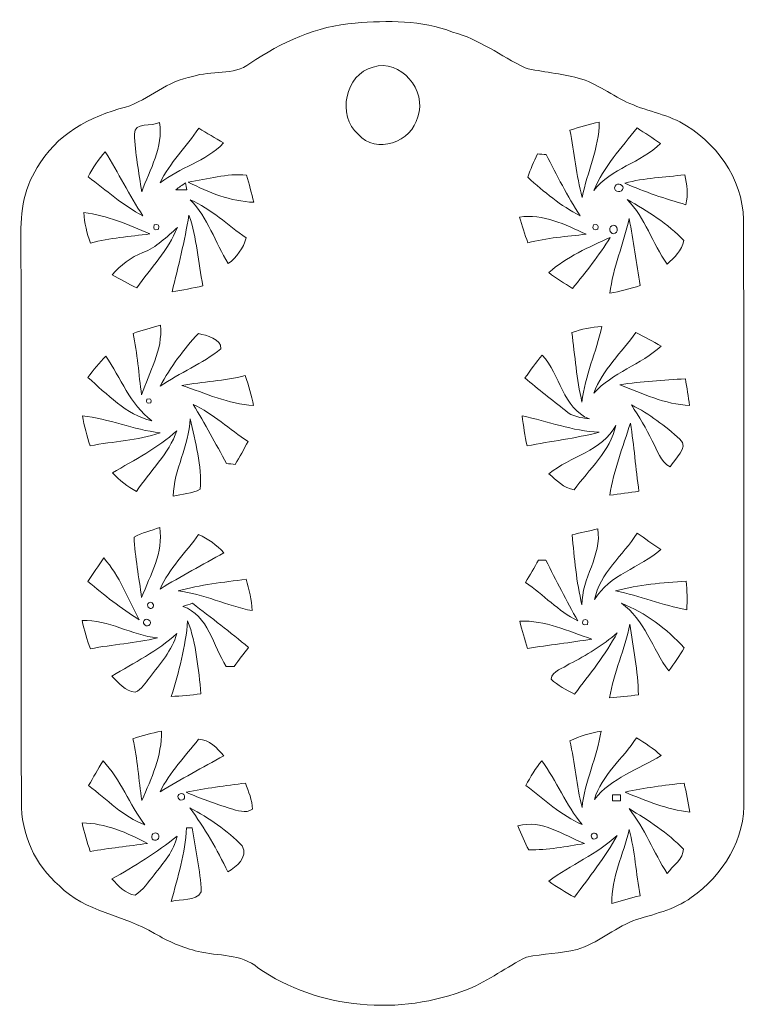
# Model space of a CAD drawing. Header units: centimetres. Extents: x -16.1 to 16, y -7.1 to 7.4.
# Drawn here: x 6.19 to 16.05, y -6.92 to 6.6 of the extents above; entities that cross this region are included whole.
import ezdxf

# ---------------------------------------------------------------- set-up
doc = ezdxf.new("R2010")
doc.units = ezdxf.units.CM
doc.header["$MEASUREMENT"] = 0
doc.layers.add('Layer 1', color=7, linetype='Continuous')

msp = doc.modelspace()

# ---------------------------------------------------------------- linework, layer by layer
at = {"layer": 'Layer 1', "color": 8, "lineweight": 9}
for points, knots in [([(10.74151, 6.55493), (11.18354, 6.59127), (11.64604, 6.59833), (12.06584, 6.43287), (12.06584, 6.43287), (12.42426, 6.33798), (12.72271, 6.11114), (13.04903, 5.94639), (13.04903, 5.94639), (13.28716, 5.8903), (13.53445, 5.87266), (13.77223, 5.81022), (13.77223, 5.81022), (14.02658, 5.74037), (14.23295, 5.5668), (14.4732, 5.4645), (14.4732, 5.4645), (14.72367, 5.3509), (15.00765, 5.31563), (15.24014, 5.16146), (15.24014, 5.16146), (15.70968, 4.87711), (16.04306, 4.34725), (16.01519, 3.7881), (16.01519, 3.7881), (16.02154, 1.20046), (16.01589, -1.38751), (16.01801, -3.97514), (16.01801, -3.97514), (16.04976, -4.51101), (15.73261, -5.00984), (15.3061, -5.30935), (15.3061, -5.30935), (15.07115, -5.48185), (14.78223, -5.53406), (14.51235, -5.62614), (14.51235, -5.62614), (14.24883, -5.73197), (14.03011, -5.932), (13.75565, -6.01278), (13.75565, -6.01278), (13.53128, -6.07276), (13.29527, -6.06958), (13.06985, -6.11756), (13.06985, -6.11756), (12.79927, -6.2495), (12.55832, -6.43894), (12.27786, -6.55148), (12.27786, -6.55148), (11.35676, -6.91801), (10.24515, -6.83158), (9.42318, -6.26326), (9.42318, -6.26326), (9.1967, -6.06746), (8.88449, -6.10733), (8.61179, -6.04101), (8.61179, -6.04101), (8.40189, -5.99303), (8.20504, -5.90342), (8.02054, -5.79547), (8.02054, -5.79547), (7.60779, -5.54747), (7.07615, -5.50866), (6.72831, -5.14989), (6.72831, -5.14989), (6.39741, -4.87049), (6.20585, -4.44363), (6.21361, -4.01077), (6.21361, -4.01077), (6.20267, -1.48206), (6.2182, 1.04701), (6.2062, 3.57573), (6.2062, 3.57573), (6.19315, 3.92498), (6.23301, 4.29504), (6.42845, 4.5942), (6.42845, 4.5942), (6.67293, 5.03517), (7.14882, 5.29516), (7.62437, 5.4137), (7.62437, 5.4137), (7.9461, 5.51636), (8.19834, 5.77812), (8.53947, 5.82927), (8.53947, 5.82927), (8.79206, 5.91888), (9.09334, 5.83774), (9.31594, 6.00778), (9.31594, 6.00778), (9.74209, 6.29494), (10.22258, 6.51754), (10.74151, 6.55493), (10.74151, 6.55493), (10.74151, 6.55493), (10.74151, 6.55493), (10.74151, 6.55493)], [0, 0, 0, 0, 0.04, 0.04, 0.04, 0.04, 0.08, 0.08, 0.08, 0.08, 0.12, 0.12, 0.12, 0.12, 0.16, 0.16, 0.16, 0.16, 0.2, 0.2, 0.2, 0.2, 0.24, 0.24, 0.24, 0.24, 0.28, 0.28, 0.28, 0.28, 0.32, 0.32, 0.32, 0.32, 0.36, 0.36, 0.36, 0.36, 0.4, 0.4, 0.4, 0.4, 0.44, 0.44, 0.44, 0.44, 0.48, 0.48, 0.48, 0.48, 0.52, 0.52, 0.52, 0.52, 0.56, 0.56, 0.56, 0.56, 0.6, 0.6, 0.6, 0.6, 0.64, 0.64, 0.64, 0.64, 0.68, 0.68, 0.68, 0.68, 0.72, 0.72, 0.72, 0.72, 0.76, 0.76, 0.76, 0.76, 0.8, 0.8, 0.8, 0.8, 0.84, 0.84, 0.84, 0.84, 0.88, 0.88, 0.88, 0.88, 0.92, 0.92, 0.92, 0.92, 1, 1, 1, 1]), ([(10.98846, 5.95733), (10.60569, 5.86384), (10.49175, 5.29622), (10.78561, 5.0461), (10.78561, 5.0461), (11.02268, 4.76459), (11.51939, 4.94168), (11.59206, 5.28388), (11.59206, 5.28388), (11.7247, 5.63595), (11.35782, 6.08115), (10.98846, 5.95733), (10.98846, 5.95733), (10.98846, 5.95733), (10.98846, 5.95733), (10.98846, 5.95733)], [0, 0, 0, 0, 0.2, 0.2, 0.2, 0.2, 0.4, 0.4, 0.4, 0.4, 0.6, 0.6, 0.6, 0.6, 1, 1, 1, 1]), ([(7.74819, 5.05351), (7.75419, 4.78858), (7.80993, 4.52717), (7.84591, 4.26505), (7.84591, 4.26505), (7.95774, 4.56915), (8.1426, 4.87148), (8.08757, 5.20803), (8.08757, 5.20803), (7.99196, 5.14806), (7.73902, 5.21508), (7.74819, 5.05351), (7.74819, 5.05351), (7.74819, 5.05351), (7.74819, 5.05351), (7.74819, 5.05351)], [0, 0, 0, 0, 0.2, 0.2, 0.2, 0.2, 0.4, 0.4, 0.4, 0.4, 0.6, 0.6, 0.6, 0.6, 1, 1, 1, 1]), ([(13.65899, 5.10114), (13.7179, 4.79845), (13.74506, 4.48907), (13.82691, 4.19062), (13.82691, 4.19062), (13.89111, 4.53387), (14.05833, 4.85843), (14.05515, 5.21225), (14.05515, 5.21225), (13.92075, 5.18263), (13.78916, 5.14418), (13.65899, 5.10114), (13.65899, 5.10114), (13.65899, 5.10114), (13.65899, 5.10114), (13.65899, 5.10114)], [0, 0, 0, 0, 0.2, 0.2, 0.2, 0.2, 0.4, 0.4, 0.4, 0.4, 0.6, 0.6, 0.6, 0.6, 1, 1, 1, 1]), ([(8.61955, 5.1283), (8.45269, 4.87535), (8.22621, 4.66158), (8.09533, 4.38606), (8.09533, 4.38606), (8.36379, 4.59949), (8.71727, 4.67497), (8.9561, 4.92863), (8.9561, 4.92863), (8.84322, 4.99672), (8.73244, 5.06304), (8.61955, 5.1283), (8.61955, 5.1283), (8.61955, 5.1283), (8.61955, 5.1283), (8.61955, 5.1283)], [0, 0, 0, 0, 0.2, 0.2, 0.2, 0.2, 0.4, 0.4, 0.4, 0.4, 0.6, 0.6, 0.6, 0.6, 1, 1, 1, 1]), ([(14.56986, 5.13464), (14.3589, 4.86301), (14.11724, 4.60478), (13.98213, 4.28446), (13.98213, 4.28446), (14.21884, 4.58502), (14.62242, 4.65875), (14.88806, 4.92157), (14.88806, 4.92157), (14.78047, 4.99354), (14.6764, 5.06374), (14.56986, 5.13464), (14.56986, 5.13464), (14.56986, 5.13464), (14.56986, 5.13464), (14.56986, 5.13464)], [0, 0, 0, 0, 0.2, 0.2, 0.2, 0.2, 0.4, 0.4, 0.4, 0.4, 0.6, 0.6, 0.6, 0.6, 1, 1, 1, 1]), ([(7.11884, 4.46896), (7.36508, 4.29081), (7.59085, 4.07808), (7.86355, 3.93944), (7.86355, 3.93944), (7.67764, 4.22096), (7.52771, 4.52329), (7.35238, 4.81045), (7.35238, 4.81045), (7.25713, 4.70955), (7.18516, 4.5903), (7.11884, 4.46896), (7.11884, 4.46896), (7.11884, 4.46896), (7.11884, 4.46896), (7.11884, 4.46896)], [0, 0, 0, 0, 0.2, 0.2, 0.2, 0.2, 0.4, 0.4, 0.4, 0.4, 0.6, 0.6, 0.6, 0.6, 1, 1, 1, 1]), ([(13.21872, 4.77976), (13.1725, 4.67569), (13.11888, 4.57338), (13.0889, 4.46296), (13.0889, 4.46296), (13.3055, 4.26646), (13.53375, 4.0735), (13.79727, 3.94191), (13.79727, 3.94191), (13.62018, 4.20542), (13.48401, 4.49188), (13.33796, 4.7727), (13.33796, 4.7727), (13.30797, 4.77447), (13.24835, 4.77799), (13.21872, 4.77976), (13.21872, 4.77976), (13.21872, 4.77976), (13.21872, 4.77976), (13.21872, 4.77976)], [0, 0, 0, 0, 0.16666667, 0.16666667, 0.16666667, 0.16666667, 0.33333333, 0.33333333, 0.33333333, 0.33333333, 0.5, 0.5, 0.5, 0.5, 0.66666667, 0.66666667, 0.66666667, 0.66666667, 1, 1, 1, 1]), ([(8.47915, 4.39839), (8.75361, 4.25199), (9.05382, 4.13734), (9.36815, 4.12359), (9.36815, 4.12359), (9.33746, 4.24812), (9.3043, 4.37124), (9.26902, 4.49364), (9.26902, 4.49364), (9.00444, 4.51658), (8.7395, 4.44003), (8.47915, 4.39839), (8.47915, 4.39839), (8.47915, 4.39839), (8.47915, 4.39839), (8.47915, 4.39839)], [0, 0, 0, 0, 0.2, 0.2, 0.2, 0.2, 0.4, 0.4, 0.4, 0.4, 0.6, 0.6, 0.6, 0.6, 1, 1, 1, 1]), ([(14.4044, 4.38394), (14.67146, 4.26294), (14.95192, 4.17157), (15.23379, 4.09149), (15.23379, 4.09149), (15.26412, 4.22625), (15.24895, 4.36454), (15.2165, 4.49718), (15.2165, 4.49718), (14.94521, 4.46367), (14.66899, 4.4552), (14.4044, 4.38394), (14.4044, 4.38394), (14.4044, 4.38394), (14.4044, 4.38394), (14.4044, 4.38394)], [0, 0, 0, 0, 0.2, 0.2, 0.2, 0.2, 0.4, 0.4, 0.4, 0.4, 0.6, 0.6, 0.6, 0.6, 1, 1, 1, 1]), ([(8.31017, 4.29469), (8.35885, 4.29398), (8.40789, 4.29363), (8.45763, 4.29328), (8.45763, 4.29328), (8.45304, 4.31656), (8.44458, 4.36348), (8.44034, 4.38675), (8.44034, 4.38675), (8.39625, 4.35712), (8.3525, 4.32608), (8.31017, 4.29469), (8.31017, 4.29469), (8.31017, 4.29469), (8.31017, 4.29469), (8.31017, 4.29469)], [0, 0, 0, 0, 0.2, 0.2, 0.2, 0.2, 0.4, 0.4, 0.4, 0.4, 0.6, 0.6, 0.6, 0.6, 1, 1, 1, 1]), ([(14.27105, 4.34267), (14.23295, 4.28058), (14.3409, 4.2393), (14.37124, 4.2961), (14.37124, 4.2961), (14.40934, 4.35853), (14.30069, 4.39805), (14.27105, 4.34267), (14.27105, 4.34267), (14.27105, 4.34267), (14.27105, 4.34267), (14.27105, 4.34267)], [0, 0, 0, 0, 0.25, 0.25, 0.25, 0.25, 0.5, 0.5, 0.5, 0.5, 1, 1, 1, 1]), ([(8.50455, 4.15922), (8.7455, 3.91439), (8.84286, 3.57925), (9.01996, 3.29245), (9.01996, 3.29245), (9.13849, 3.37817), (9.22351, 3.49988), (9.26479, 3.64064), (9.26479, 3.64064), (9.0122, 3.81562), (8.7903, 4.03504), (8.50455, 4.15922), (8.50455, 4.15922), (8.50455, 4.15922), (8.50455, 4.15922), (8.50455, 4.15922)], [0, 0, 0, 0, 0.2, 0.2, 0.2, 0.2, 0.4, 0.4, 0.4, 0.4, 0.6, 0.6, 0.6, 0.6, 1, 1, 1, 1]), ([(14.43757, 4.16063), (14.67957, 3.91086), (14.78011, 3.56797), (14.97696, 3.28645), (14.97696, 3.28645), (15.07504, 3.37288), (15.18052, 3.46989), (15.20592, 3.6043), (15.20592, 3.6043), (14.98649, 3.8329), (14.71167, 4.00506), (14.43757, 4.16063), (14.43757, 4.16063), (14.43757, 4.16063), (14.43757, 4.16063), (14.43757, 4.16063)], [0, 0, 0, 0, 0.2, 0.2, 0.2, 0.2, 0.4, 0.4, 0.4, 0.4, 0.6, 0.6, 0.6, 0.6, 1, 1, 1, 1]), ([(7.05992, 3.98318), (7.06839, 3.84207), (7.10332, 3.70449), (7.14918, 3.57114), (7.14918, 3.57114), (7.41305, 3.64205), (7.68575, 3.65898), (7.95598, 3.69461), (7.95598, 3.69461), (7.66811, 3.82091), (7.37531, 3.94896), (7.05992, 3.98318), (7.05992, 3.98318), (7.05992, 3.98318), (7.05992, 3.98318), (7.05992, 3.98318)], [0, 0, 0, 0, 0.2, 0.2, 0.2, 0.2, 0.4, 0.4, 0.4, 0.4, 0.6, 0.6, 0.6, 0.6, 1, 1, 1, 1]), ([(8.25866, 2.91039), (8.39801, 2.93332), (8.53912, 2.95837), (8.67776, 2.99082), (8.67776, 2.99082), (8.60544, 3.30832), (8.60121, 3.63923), (8.48726, 3.94755), (8.48726, 3.94755), (8.428, 3.59795), (8.34404, 3.25399), (8.25866, 2.91039), (8.25866, 2.91039), (8.25866, 2.91039), (8.25866, 2.91039), (8.25866, 2.91039)], [0, 0, 0, 0, 0.2, 0.2, 0.2, 0.2, 0.4, 0.4, 0.4, 0.4, 0.6, 0.6, 0.6, 0.6, 1, 1, 1, 1]), ([(12.97389, 3.92357), (13.01058, 3.80715), (13.04797, 3.69073), (13.08678, 3.57396), (13.08678, 3.57396), (13.34572, 3.64275), (13.61312, 3.65863), (13.87877, 3.69144), (13.87877, 3.69144), (13.59372, 3.81985), (13.29633, 3.97154), (12.97389, 3.92357), (12.97389, 3.92357), (12.97389, 3.92357), (12.97389, 3.92357), (12.97389, 3.92357)], [0, 0, 0, 0, 0.2, 0.2, 0.2, 0.2, 0.4, 0.4, 0.4, 0.4, 0.6, 0.6, 0.6, 0.6, 1, 1, 1, 1]), ([(8.0156, 3.81632), (7.9969, 3.75917), (8.0163, 3.73941), (8.07416, 3.75776), (8.07416, 3.75776), (8.09215, 3.81526), (8.07275, 3.83502), (8.0156, 3.81632), (8.0156, 3.81632), (8.0156, 3.81632), (8.0156, 3.81632), (8.0156, 3.81632)], [0, 0, 0, 0, 0.25, 0.25, 0.25, 0.25, 0.5, 0.5, 0.5, 0.5, 1, 1, 1, 1]), ([(13.97754, 3.81632), (13.95885, 3.75917), (13.97825, 3.73941), (14.0361, 3.75776), (14.0361, 3.75776), (14.0541, 3.81526), (14.03469, 3.83502), (13.97754, 3.81632), (13.97754, 3.81632), (13.97754, 3.81632), (13.97754, 3.81632), (13.97754, 3.81632)], [0, 0, 0, 0, 0.25, 0.25, 0.25, 0.25, 0.5, 0.5, 0.5, 0.5, 1, 1, 1, 1]), ([(14.22731, 3.80503), (14.17157, 3.77505), (14.21144, 3.66639), (14.27388, 3.70484), (14.27388, 3.70484), (14.33032, 3.73483), (14.28905, 3.84313), (14.22731, 3.80503), (14.22731, 3.80503), (14.22731, 3.80503), (14.22731, 3.80503), (14.22731, 3.80503)], [0, 0, 0, 0, 0.25, 0.25, 0.25, 0.25, 0.5, 0.5, 0.5, 0.5, 1, 1, 1, 1]), ([(14.46085, 3.90275), (14.39241, 3.55985), (14.2393, 3.23847), (14.20191, 2.88887), (14.20191, 2.88887), (14.33844, 2.9178), (14.47814, 2.94672), (14.61043, 2.9947), (14.61043, 2.9947), (14.55927, 3.29738), (14.52364, 3.60218), (14.46085, 3.90275), (14.46085, 3.90275), (14.46085, 3.90275), (14.46085, 3.90275), (14.46085, 3.90275)], [0, 0, 0, 0, 0.2, 0.2, 0.2, 0.2, 0.4, 0.4, 0.4, 0.4, 0.6, 0.6, 0.6, 0.6, 1, 1, 1, 1]), ([(7.86144, 3.44167), (7.69704, 3.38099), (7.56052, 3.27093), (7.44586, 3.1404), (7.44586, 3.1404), (7.55628, 3.08007), (7.66776, 3.01834), (7.7803, 2.96119), (7.7803, 2.96119), (7.96515, 3.23283), (8.20927, 3.47236), (8.32992, 3.78316), (8.32992, 3.78316), (8.18599, 3.65369), (8.04664, 3.51117), (7.86144, 3.44167), (7.86144, 3.44167), (7.86144, 3.44167), (7.86144, 3.44167), (7.86144, 3.44167)], [0, 0, 0, 0, 0.16666667, 0.16666667, 0.16666667, 0.16666667, 0.33333333, 0.33333333, 0.33333333, 0.33333333, 0.5, 0.5, 0.5, 0.5, 0.66666667, 0.66666667, 0.66666667, 0.66666667, 1, 1, 1, 1]), ([(13.37112, 3.16933), (13.47589, 3.09489), (13.58279, 3.02292), (13.69179, 2.95413), (13.69179, 2.95413), (13.87489, 3.17603), (14.05515, 3.40216), (14.20544, 3.64769), (14.20544, 3.64769), (13.91334, 3.51646), (13.61348, 3.38346), (13.37112, 3.16933), (13.37112, 3.16933), (13.37112, 3.16933), (13.37112, 3.16933), (13.37112, 3.16933)], [0, 0, 0, 0, 0.2, 0.2, 0.2, 0.2, 0.4, 0.4, 0.4, 0.4, 0.6, 0.6, 0.6, 0.6, 1, 1, 1, 1]), ([(7.72879, 2.34558), (7.79123, 2.07147), (7.80358, 1.79031), (7.84521, 1.51267), (7.84521, 1.51267), (7.94716, 1.82135), (8.13695, 2.11733), (8.10027, 2.45635), (8.10027, 2.45635), (7.97574, 2.42002), (7.85191, 2.38297), (7.72879, 2.34558), (7.72879, 2.34558), (7.72879, 2.34558), (7.72879, 2.34558), (7.72879, 2.34558)], [0, 0, 0, 0, 0.2, 0.2, 0.2, 0.2, 0.4, 0.4, 0.4, 0.4, 0.6, 0.6, 0.6, 0.6, 1, 1, 1, 1]), ([(13.68509, 2.35653), (13.72672, 2.04184), (13.74965, 1.72363), (13.82232, 1.41354), (13.82232, 1.41354), (13.85901, 1.76985), (14.01952, 2.09229), (14.09043, 2.43978), (14.09043, 2.43978), (13.95144, 2.43377), (13.81632, 2.39956), (13.68509, 2.35653), (13.68509, 2.35653), (13.68509, 2.35653), (13.68509, 2.35653), (13.68509, 2.35653)], [0, 0, 0, 0, 0.2, 0.2, 0.2, 0.2, 0.4, 0.4, 0.4, 0.4, 0.6, 0.6, 0.6, 0.6, 1, 1, 1, 1]), ([(8.09462, 1.62944), (8.36485, 1.80865), (8.66894, 1.93424), (8.92189, 2.13709), (8.92189, 2.13709), (8.93317, 2.27256), (8.72292, 2.31806), (8.61603, 2.34205), (8.61603, 2.34205), (8.41177, 2.1318), (8.24102, 1.88344), (8.09462, 1.62944), (8.09462, 1.62944), (8.09462, 1.62944), (8.09462, 1.62944), (8.09462, 1.62944)], [0, 0, 0, 0, 0.2, 0.2, 0.2, 0.2, 0.4, 0.4, 0.4, 0.4, 0.6, 0.6, 0.6, 0.6, 1, 1, 1, 1]), ([(14.55469, 2.35722), (14.35784, 2.08735), (14.10595, 1.85099), (13.98142, 1.53419), (13.98142, 1.53419), (14.2386, 1.81465), (14.61995, 1.92084), (14.89829, 2.17272), (14.89829, 2.17272), (14.78223, 2.23587), (14.6704, 2.2976), (14.55469, 2.35722), (14.55469, 2.35722), (14.55469, 2.35722), (14.55469, 2.35722), (14.55469, 2.35722)], [0, 0, 0, 0, 0.2, 0.2, 0.2, 0.2, 0.4, 0.4, 0.4, 0.4, 0.6, 0.6, 0.6, 0.6, 1, 1, 1, 1]), ([(7.11355, 1.74727), (7.37848, 1.52184), (7.63178, 1.24315), (7.98173, 1.15848), (7.98173, 1.15848), (7.68928, 1.38285), (7.56122, 1.74021), (7.35979, 2.03655), (7.35979, 2.03655), (7.27089, 1.94624), (7.19363, 1.84569), (7.11355, 1.74727), (7.11355, 1.74727), (7.11355, 1.74727), (7.11355, 1.74727), (7.11355, 1.74727)], [0, 0, 0, 0, 0.2, 0.2, 0.2, 0.2, 0.4, 0.4, 0.4, 0.4, 0.6, 0.6, 0.6, 0.6, 1, 1, 1, 1]), ([(13.04868, 1.74057), (13.2286, 1.58887), (13.41204, 1.44106), (13.59866, 1.29748), (13.59866, 1.29748), (13.68685, 1.21316), (13.8075, 1.20223), (13.92251, 1.18353), (13.92251, 1.18353), (13.56162, 1.3324), (13.5274, 1.78572), (13.28398, 2.0496), (13.28398, 2.0496), (13.1979, 1.95259), (13.12347, 1.8464), (13.04868, 1.74057), (13.04868, 1.74057), (13.04868, 1.74057), (13.04868, 1.74057), (13.04868, 1.74057)], [0, 0, 0, 0, 0.16666667, 0.16666667, 0.16666667, 0.16666667, 0.33333333, 0.33333333, 0.33333333, 0.33333333, 0.5, 0.5, 0.5, 0.5, 0.66666667, 0.66666667, 0.66666667, 0.66666667, 1, 1, 1, 1]), ([(8.39095, 1.6372), (8.71092, 1.53596), (9.02278, 1.3832), (9.36392, 1.36592), (9.36392, 1.36592), (9.33605, 1.50385), (9.29689, 1.63861), (9.25209, 1.77161), (9.25209, 1.77161), (8.96986, 1.69929), (8.67635, 1.69047), (8.39095, 1.6372), (8.39095, 1.6372), (8.39095, 1.6372), (8.39095, 1.6372), (8.39095, 1.6372)], [0, 0, 0, 0, 0.2, 0.2, 0.2, 0.2, 0.4, 0.4, 0.4, 0.4, 0.6, 0.6, 0.6, 0.6, 1, 1, 1, 1]), ([(14.33561, 1.64849), (14.64253, 1.53243), (14.94839, 1.37897), (15.28317, 1.36733), (15.28317, 1.36733), (15.26695, 1.48798), (15.24472, 1.60933), (15.22602, 1.72928), (15.22602, 1.72928), (14.92828, 1.71234), (14.63018, 1.69153), (14.33561, 1.64849), (14.33561, 1.64849), (14.33561, 1.64849), (14.33561, 1.64849), (14.33561, 1.64849)], [0, 0, 0, 0, 0.2, 0.2, 0.2, 0.2, 0.4, 0.4, 0.4, 0.4, 0.6, 0.6, 0.6, 0.6, 1, 1, 1, 1]), ([(7.91788, 1.45341), (7.90236, 1.40438), (7.91929, 1.38709), (7.96903, 1.40225), (7.96903, 1.40225), (7.9842, 1.45199), (7.96727, 1.46893), (7.91788, 1.45341), (7.91788, 1.45341), (7.91788, 1.45341), (7.91788, 1.45341), (7.91788, 1.45341)], [0, 0, 0, 0, 0.25, 0.25, 0.25, 0.25, 0.5, 0.5, 0.5, 0.5, 1, 1, 1, 1]), ([(8.54406, 1.38073), (8.70599, 1.12038), (8.84815, 0.84839), (8.99738, 0.58028), (8.99738, 0.58028), (9.02631, 0.57711), (9.08487, 0.5704), (9.11415, 0.56723), (9.11415, 0.56723), (9.17553, 0.66953), (9.23445, 0.7736), (9.28913, 0.88014), (9.28913, 0.88014), (9.03442, 1.03748), (8.81817, 1.25655), (8.54406, 1.38073), (8.54406, 1.38073), (8.54406, 1.38073), (8.54406, 1.38073), (8.54406, 1.38073)], [0, 0, 0, 0, 0.16666667, 0.16666667, 0.16666667, 0.16666667, 0.33333333, 0.33333333, 0.33333333, 0.33333333, 0.5, 0.5, 0.5, 0.5, 0.66666667, 0.66666667, 0.66666667, 0.66666667, 1, 1, 1, 1]), ([(14.49648, 1.37404), (14.59244, 1.21281), (14.69897, 1.05724), (14.77517, 0.88508), (14.77517, 0.88508), (14.84538, 0.76372), (14.8863, 0.60427), (15.01859, 0.53266), (15.01859, 0.53266), (15.07362, 0.64449), (15.28776, 0.79089), (15.15229, 0.90907), (15.15229, 0.90907), (14.95227, 1.08722), (14.73602, 1.25233), (14.49648, 1.37404), (14.49648, 1.37404), (14.49648, 1.37404), (14.49648, 1.37404), (14.49648, 1.37404)], [0, 0, 0, 0, 0.16666667, 0.16666667, 0.16666667, 0.16666667, 0.33333333, 0.33333333, 0.33333333, 0.33333333, 0.5, 0.5, 0.5, 0.5, 0.66666667, 0.66666667, 0.66666667, 0.66666667, 1, 1, 1, 1]), ([(7.04087, 1.22692), (7.06839, 1.08969), (7.09944, 0.95105), (7.14671, 0.81841), (7.14671, 0.81841), (7.46174, 0.88226), (7.78876, 0.89072), (8.09497, 0.99515), (8.09497, 0.99515), (7.73549, 1.03924), (7.40071, 1.18776), (7.04087, 1.22692), (7.04087, 1.22692), (7.04087, 1.22692), (7.04087, 1.22692), (7.04087, 1.22692)], [0, 0, 0, 0, 0.2, 0.2, 0.2, 0.2, 0.4, 0.4, 0.4, 0.4, 0.6, 0.6, 0.6, 0.6, 1, 1, 1, 1]), ([(13.00882, 1.22586), (13.02822, 1.09004), (13.04797, 0.95352), (13.0762, 0.81841), (13.0762, 0.81841), (13.40216, 0.88155), (13.73307, 0.92106), (14.05551, 1.00397), (14.05551, 1.00397), (13.69285, 1.01702), (13.35912, 1.15566), (13.00882, 1.22586), (13.00882, 1.22586), (13.00882, 1.22586), (13.00882, 1.22586), (13.00882, 1.22586)], [0, 0, 0, 0, 0.2, 0.2, 0.2, 0.2, 0.4, 0.4, 0.4, 0.4, 0.6, 0.6, 0.6, 0.6, 1, 1, 1, 1]), ([(8.50208, 1.18388), (8.48973, 0.81946), (8.28406, 0.49808), (8.27207, 0.13543), (8.27207, 0.13543), (8.39272, 0.16647), (8.52783, 0.17035), (8.64178, 0.22927), (8.64178, 0.22927), (8.66259, 0.55029), (8.57475, 0.87238), (8.50208, 1.18388), (8.50208, 1.18388), (8.50208, 1.18388), (8.50208, 1.18388), (8.50208, 1.18388)], [0, 0, 0, 0, 0.2, 0.2, 0.2, 0.2, 0.4, 0.4, 0.4, 0.4, 0.6, 0.6, 0.6, 0.6, 1, 1, 1, 1]), ([(14.28234, 1.0971), (14.09396, 0.74432), (13.66287, 0.68047), (13.37394, 0.43987), (13.37394, 0.43987), (13.47554, 0.35239), (13.57644, 0.24408), (13.71543, 0.22221), (13.71543, 0.22221), (13.91828, 0.50161), (14.20509, 0.74891), (14.28234, 1.0971), (14.28234, 1.0971), (14.28234, 1.0971), (14.28234, 1.0971), (14.28234, 1.0971)], [0, 0, 0, 0, 0.2, 0.2, 0.2, 0.2, 0.4, 0.4, 0.4, 0.4, 0.6, 0.6, 0.6, 0.6, 1, 1, 1, 1]), ([(14.2005, 0.14989), (14.33103, 0.16718), (14.46473, 0.1827), (14.59596, 0.20281), (14.59596, 0.20281), (14.54799, 0.51008), (14.53176, 0.82158), (14.47919, 1.12779), (14.47919, 1.12779), (14.37795, 0.80465), (14.2513, 0.48644), (14.2005, 0.14989), (14.2005, 0.14989), (14.2005, 0.14989), (14.2005, 0.14989), (14.2005, 0.14989)], [0, 0, 0, 0, 0.2, 0.2, 0.2, 0.2, 0.4, 0.4, 0.4, 0.4, 0.6, 0.6, 0.6, 0.6, 1, 1, 1, 1]), ([(7.44869, 0.45187), (7.54182, 0.35027), (7.65506, 0.26948), (7.77395, 0.19963), (7.77395, 0.19963), (7.95527, 0.47515), (8.2128, 0.70763), (8.32428, 1.02513), (8.32428, 1.02513), (8.06569, 0.78595), (7.7489, 0.63002), (7.44869, 0.45187), (7.44869, 0.45187), (7.44869, 0.45187), (7.44869, 0.45187), (7.44869, 0.45187)], [0, 0, 0, 0, 0.2, 0.2, 0.2, 0.2, 0.4, 0.4, 0.4, 0.4, 0.6, 0.6, 0.6, 0.6, 1, 1, 1, 1]), ([(8.09145, -0.2872), (7.97574, -0.33341), (7.84944, -0.35458), (7.74184, -0.41808), (7.74184, -0.41808), (7.7556, -0.6936), (7.80887, -0.9663), (7.84556, -1.24005), (7.84556, -1.24005), (7.96057, -0.93243), (8.14507, -0.6301), (8.09145, -0.2872), (8.09145, -0.2872), (8.09145, -0.2872), (8.09145, -0.2872), (8.09145, -0.2872)], [0, 0, 0, 0, 0.2, 0.2, 0.2, 0.2, 0.4, 0.4, 0.4, 0.4, 0.6, 0.6, 0.6, 0.6, 1, 1, 1, 1]), ([(8.09568, -1.12364), (8.37967, -0.95148), (8.67141, -0.79308), (8.96175, -0.63222), (8.96175, -0.63222), (8.8672, -0.52462), (8.74726, -0.44383), (8.6192, -0.38175), (8.6192, -0.38175), (8.44564, -0.62869), (8.2188, -0.84388), (8.09568, -1.12364), (8.09568, -1.12364), (8.09568, -1.12364), (8.09568, -1.12364), (8.09568, -1.12364)], [0, 0, 0, 0, 0.2, 0.2, 0.2, 0.2, 0.4, 0.4, 0.4, 0.4, 0.6, 0.6, 0.6, 0.6, 1, 1, 1, 1]), ([(13.68756, -0.38668), (13.7186, -0.70524), (13.74612, -1.02592), (13.82197, -1.33777), (13.82197, -1.33777), (13.81562, -0.97688), (14.09714, -0.66785), (14.03646, -0.3066), (14.03646, -0.3066), (13.92039, -0.33483), (13.80433, -0.36199), (13.68756, -0.38668), (13.68756, -0.38668), (13.68756, -0.38668), (13.68756, -0.38668), (13.68756, -0.38668)], [0, 0, 0, 0, 0.2, 0.2, 0.2, 0.2, 0.4, 0.4, 0.4, 0.4, 0.6, 0.6, 0.6, 0.6, 1, 1, 1, 1]), ([(13.99236, -1.26792), (14.1945, -0.92573), (14.61043, -0.83683), (14.89406, -0.58671), (14.89406, -0.58671), (14.78435, -0.51227), (14.67816, -0.44031), (14.5695, -0.36763), (14.5695, -0.36763), (14.38077, -0.66714), (14.06503, -0.90633), (13.99236, -1.26792), (13.99236, -1.26792), (13.99236, -1.26792), (13.99236, -1.26792), (13.99236, -1.26792)], [0, 0, 0, 0, 0.2, 0.2, 0.2, 0.2, 0.4, 0.4, 0.4, 0.4, 0.6, 0.6, 0.6, 0.6, 1, 1, 1, 1]), ([(7.33156, -0.70207), (7.25783, -0.80649), (7.18622, -0.91268), (7.11566, -1.01957), (7.11566, -1.01957), (7.33756, -1.20583), (7.56475, -1.38681), (7.81134, -1.54027), (7.81134, -1.54027), (7.66423, -1.25416), (7.54464, -0.9476), (7.33156, -0.70207), (7.33156, -0.70207), (7.33156, -0.70207), (7.33156, -0.70207), (7.33156, -0.70207)], [0, 0, 0, 0, 0.2, 0.2, 0.2, 0.2, 0.4, 0.4, 0.4, 0.4, 0.6, 0.6, 0.6, 0.6, 1, 1, 1, 1]), ([(13.23389, -0.73029), (13.17462, -0.83118), (13.11535, -0.93243), (13.0575, -1.03474), (13.0575, -1.03474), (13.29915, -1.19984), (13.50024, -1.4235), (13.76447, -1.55579), (13.76447, -1.55579), (13.61595, -1.28309), (13.4699, -1.00934), (13.33231, -0.731), (13.33231, -0.731), (13.30797, -0.731), (13.25858, -0.73029), (13.23389, -0.73029), (13.23389, -0.73029), (13.23389, -0.73029), (13.23389, -0.73029), (13.23389, -0.73029)], [0, 0, 0, 0, 0.16666667, 0.16666667, 0.16666667, 0.16666667, 0.33333333, 0.33333333, 0.33333333, 0.33333333, 0.5, 0.5, 0.5, 0.5, 0.66666667, 0.66666667, 0.66666667, 0.66666667, 1, 1, 1, 1]), ([(8.34086, -1.1501), (8.6894, -1.1882), (9.00338, -1.35118), (9.34487, -1.41715), (9.34487, -1.41715), (9.33746, -1.27145), (9.30359, -1.12928), (9.26302, -0.98993), (9.26302, -0.98993), (8.95399, -1.03368), (8.64143, -1.06402), (8.34086, -1.1501), (8.34086, -1.1501), (8.34086, -1.1501), (8.34086, -1.1501), (8.34086, -1.1501)], [0, 0, 0, 0, 0.2, 0.2, 0.2, 0.2, 0.4, 0.4, 0.4, 0.4, 0.6, 0.6, 0.6, 0.6, 1, 1, 1, 1]), ([(14.27917, -1.14904), (14.60478, -1.21677), (14.91664, -1.34271), (15.24366, -1.4048), (15.24366, -1.4048), (15.25425, -1.27533), (15.24684, -1.14586), (15.23837, -1.01639), (15.23837, -1.01639), (14.91629, -1.0365), (14.59173, -1.06331), (14.27917, -1.14904), (14.27917, -1.14904), (14.27917, -1.14904), (14.27917, -1.14904), (14.27917, -1.14904)], [0, 0, 0, 0, 0.2, 0.2, 0.2, 0.2, 0.4, 0.4, 0.4, 0.4, 0.6, 0.6, 0.6, 0.6, 1, 1, 1, 1]), ([(7.94363, -1.31167), (7.90095, -1.34024), (7.94822, -1.41397), (7.99055, -1.3794), (7.99055, -1.3794), (8.03359, -1.35083), (7.98491, -1.27886), (7.94363, -1.31167), (7.94363, -1.31167), (7.94363, -1.31167), (7.94363, -1.31167), (7.94363, -1.31167)], [0, 0, 0, 0, 0.25, 0.25, 0.25, 0.25, 0.5, 0.5, 0.5, 0.5, 1, 1, 1, 1]), ([(8.40436, -1.35965), (8.7529, -1.47853), (8.8164, -1.89904), (8.9942, -2.17597), (8.9942, -2.17597), (9.02102, -2.17527), (9.07429, -2.17421), (9.1011, -2.17386), (9.1011, -2.17386), (9.1653, -2.08707), (9.23021, -2.001), (9.29548, -1.91492), (9.29548, -1.91492), (9.04889, -1.70854), (8.78959, -1.51628), (8.53771, -1.31661), (8.53771, -1.31661), (8.49255, -1.33036), (8.44846, -1.34483), (8.40436, -1.35965), (8.40436, -1.35965), (8.40436, -1.35965), (8.40436, -1.35965), (8.40436, -1.35965)], [0, 0, 0, 0, 0.14285714, 0.14285714, 0.14285714, 0.14285714, 0.28571429, 0.28571429, 0.28571429, 0.28571429, 0.42857143, 0.42857143, 0.42857143, 0.42857143, 0.57142857, 0.57142857, 0.57142857, 0.57142857, 0.71428571, 0.71428571, 0.71428571, 0.71428571, 1, 1, 1, 1]), ([(14.35678, -1.31555), (14.67357, -1.53744), (14.77623, -1.93608), (15.0006, -2.23524), (15.0006, -2.23524), (15.07362, -2.13223), (15.14841, -2.03028), (15.20909, -1.9195), (15.20909, -1.9195), (14.97273, -1.66198), (14.68345, -1.44502), (14.35678, -1.31555), (14.35678, -1.31555), (14.35678, -1.31555), (14.35678, -1.31555), (14.35678, -1.31555)], [0, 0, 0, 0, 0.2, 0.2, 0.2, 0.2, 0.4, 0.4, 0.4, 0.4, 0.6, 0.6, 0.6, 0.6, 1, 1, 1, 1]), ([(7.0377, -1.55156), (7.06663, -1.68067), (7.10261, -1.81049), (7.14918, -1.93503), (7.14918, -1.93503), (7.45045, -1.87505), (7.75948, -1.85847), (8.05899, -1.78756), (8.05899, -1.78756), (7.70692, -1.75158), (7.39718, -1.53533), (7.0377, -1.55156), (7.0377, -1.55156), (7.0377, -1.55156), (7.0377, -1.55156), (7.0377, -1.55156)], [0, 0, 0, 0, 0.2, 0.2, 0.2, 0.2, 0.4, 0.4, 0.4, 0.4, 0.6, 0.6, 0.6, 0.6, 1, 1, 1, 1]), ([(7.88013, -1.5512), (7.84203, -1.59742), (7.92211, -1.65245), (7.95598, -1.60624), (7.95598, -1.60624), (7.99196, -1.56002), (7.91294, -1.50464), (7.88013, -1.5512), (7.88013, -1.5512), (7.88013, -1.5512), (7.88013, -1.5512), (7.88013, -1.5512)], [0, 0, 0, 0, 0.25, 0.25, 0.25, 0.25, 0.5, 0.5, 0.5, 0.5, 1, 1, 1, 1]), ([(8.46998, -1.55508), (8.44175, -1.90645), (8.3525, -2.24723), (8.24702, -2.58273), (8.24702, -2.58273), (8.38143, -2.57285), (8.5169, -2.56403), (8.65095, -2.54427), (8.65095, -2.54427), (8.61391, -2.2116), (8.59169, -1.86976), (8.46998, -1.55508), (8.46998, -1.55508), (8.46998, -1.55508), (8.46998, -1.55508), (8.46998, -1.55508)], [0, 0, 0, 0, 0.2, 0.2, 0.2, 0.2, 0.4, 0.4, 0.4, 0.4, 0.6, 0.6, 0.6, 0.6, 1, 1, 1, 1]), ([(12.97707, -1.55967), (13.01058, -1.68314), (13.04409, -1.80732), (13.08184, -1.93044), (13.08184, -1.93044), (13.37218, -1.88176), (13.66569, -1.85142), (13.95673, -1.80309), (13.95673, -1.80309), (13.63605, -1.70043), (13.32244, -1.54203), (12.97707, -1.55967), (12.97707, -1.55967), (12.97707, -1.55967), (12.97707, -1.55967), (12.97707, -1.55967)], [0, 0, 0, 0, 0.2, 0.2, 0.2, 0.2, 0.4, 0.4, 0.4, 0.4, 0.6, 0.6, 0.6, 0.6, 1, 1, 1, 1]), ([(13.83643, -1.54591), (13.81774, -1.60306), (13.83714, -1.62246), (13.89499, -1.60447), (13.89499, -1.60447), (13.91299, -1.54697), (13.89358, -1.52721), (13.83643, -1.54591), (13.83643, -1.54591), (13.83643, -1.54591), (13.83643, -1.54591), (13.83643, -1.54591)], [0, 0, 0, 0, 0.25, 0.25, 0.25, 0.25, 0.5, 0.5, 0.5, 0.5, 1, 1, 1, 1]), ([(14.19697, -2.60072), (14.32679, -2.58802), (14.45803, -2.57602), (14.5882, -2.56015), (14.5882, -2.56015), (14.58256, -2.237), (14.51482, -1.91809), (14.47037, -1.59918), (14.47037, -1.59918), (14.40934, -1.94173), (14.24918, -2.25676), (14.19697, -2.60072), (14.19697, -2.60072), (14.19697, -2.60072), (14.19697, -2.60072), (14.19697, -2.60072)], [0, 0, 0, 0, 0.2, 0.2, 0.2, 0.2, 0.4, 0.4, 0.4, 0.4, 0.6, 0.6, 0.6, 0.6, 1, 1, 1, 1]), ([(7.44128, -2.30474), (7.52982, -2.39646), (7.62366, -2.509), (7.75878, -2.52522), (7.75878, -2.52522), (7.8438, -2.4836), (7.89248, -2.39505), (7.95316, -2.32767), (7.95316, -2.32767), (8.09497, -2.13964), (8.25937, -1.95831), (8.32357, -1.72618), (8.32357, -1.72618), (8.06217, -1.96572), (7.74325, -2.12482), (7.44128, -2.30474), (7.44128, -2.30474), (7.44128, -2.30474), (7.44128, -2.30474), (7.44128, -2.30474)], [0, 0, 0, 0, 0.16666667, 0.16666667, 0.16666667, 0.16666667, 0.33333333, 0.33333333, 0.33333333, 0.33333333, 0.5, 0.5, 0.5, 0.5, 0.66666667, 0.66666667, 0.66666667, 0.66666667, 1, 1, 1, 1]), ([(13.64946, -2.13999), (13.56762, -2.20278), (13.41945, -2.22748), (13.40181, -2.34566), (13.40181, -2.34566), (13.49353, -2.43421), (13.6096, -2.48994), (13.72107, -2.54886), (13.72107, -2.54886), (13.92639, -2.28004), (14.13982, -2.01581), (14.30139, -1.71736), (14.30139, -1.71736), (14.10349, -1.88564), (13.883, -2.02604), (13.64946, -2.13999), (13.64946, -2.13999), (13.64946, -2.13999), (13.64946, -2.13999), (13.64946, -2.13999)], [0, 0, 0, 0, 0.16666667, 0.16666667, 0.16666667, 0.16666667, 0.33333333, 0.33333333, 0.33333333, 0.33333333, 0.5, 0.5, 0.5, 0.5, 0.66666667, 0.66666667, 0.66666667, 0.66666667, 1, 1, 1, 1]), ([(7.72667, -3.15528), (7.78806, -3.43116), (7.80499, -3.71338), (7.84874, -3.99243), (7.84874, -3.99243), (7.97679, -3.69327), (8.1232, -3.38635), (8.11402, -3.05298), (8.11402, -3.05298), (7.98244, -3.07732), (7.85367, -3.11401), (7.72667, -3.15528), (7.72667, -3.15528), (7.72667, -3.15528), (7.72667, -3.15528), (7.72667, -3.15528)], [0, 0, 0, 0, 0.2, 0.2, 0.2, 0.2, 0.4, 0.4, 0.4, 0.4, 0.6, 0.6, 0.6, 0.6, 1, 1, 1, 1]), ([(13.65899, -3.18174), (13.72566, -3.48231), (13.74789, -3.79064), (13.82303, -4.08944), (13.82303, -4.08944), (13.86077, -3.73066), (14.0287, -3.40611), (14.08091, -3.05121), (14.08091, -3.05121), (13.93521, -3.07697), (13.79375, -3.12212), (13.65899, -3.18174), (13.65899, -3.18174), (13.65899, -3.18174), (13.65899, -3.18174), (13.65899, -3.18174)], [0, 0, 0, 0, 0.2, 0.2, 0.2, 0.2, 0.4, 0.4, 0.4, 0.4, 0.6, 0.6, 0.6, 0.6, 1, 1, 1, 1]), ([(8.09533, -3.87459), (8.37931, -3.70421), (8.66965, -3.5451), (8.96034, -3.38565), (8.96034, -3.38565), (8.87038, -3.28334), (8.76525, -3.16446), (8.61814, -3.16234), (8.61814, -3.16234), (8.4347, -3.39165), (8.22727, -3.60966), (8.09533, -3.87459), (8.09533, -3.87459), (8.09533, -3.87459), (8.09533, -3.87459), (8.09533, -3.87459)], [0, 0, 0, 0, 0.2, 0.2, 0.2, 0.2, 0.4, 0.4, 0.4, 0.4, 0.6, 0.6, 0.6, 0.6, 1, 1, 1, 1]), ([(14.5628, -3.14047), (14.38112, -3.42516), (14.09114, -3.64494), (13.9913, -3.97831), (13.9913, -3.97831), (14.22061, -3.6841), (14.59138, -3.57297), (14.89724, -3.38247), (14.89724, -3.38247), (14.79493, -3.28969), (14.67781, -3.2149), (14.5628, -3.14047), (14.5628, -3.14047), (14.5628, -3.14047), (14.5628, -3.14047), (14.5628, -3.14047)], [0, 0, 0, 0, 0.2, 0.2, 0.2, 0.2, 0.4, 0.4, 0.4, 0.4, 0.6, 0.6, 0.6, 0.6, 1, 1, 1, 1]), ([(7.32098, -3.4555), (7.2536, -3.56592), (7.18904, -3.67845), (7.12554, -3.79134), (7.12554, -3.79134), (7.37249, -3.97867), (7.59438, -4.21362), (7.89072, -4.32333), (7.89072, -4.32333), (7.67658, -4.04958), (7.56404, -3.70703), (7.32098, -3.4555), (7.32098, -3.4555), (7.32098, -3.4555), (7.32098, -3.4555), (7.32098, -3.4555)], [0, 0, 0, 0, 0.2, 0.2, 0.2, 0.2, 0.4, 0.4, 0.4, 0.4, 0.6, 0.6, 0.6, 0.6, 1, 1, 1, 1]), ([(13.27763, -3.45268), (13.19438, -3.5578), (13.12206, -3.67105), (13.06138, -3.79099), (13.06138, -3.79099), (13.31009, -3.97443), (13.53692, -4.19704), (13.82479, -4.31945), (13.82479, -4.31945), (13.60289, -4.05451), (13.4773, -3.73102), (13.27763, -3.45268), (13.27763, -3.45268), (13.27763, -3.45268), (13.27763, -3.45268), (13.27763, -3.45268)], [0, 0, 0, 0, 0.2, 0.2, 0.2, 0.2, 0.4, 0.4, 0.4, 0.4, 0.6, 0.6, 0.6, 0.6, 1, 1, 1, 1]), ([(8.44775, -3.87954), (8.64107, -3.96844), (8.84392, -4.03335), (9.04536, -4.10179), (9.04536, -4.10179), (9.14343, -4.12578), (9.25702, -4.17339), (9.35157, -4.11272), (9.35157, -4.11272), (9.34345, -3.98889), (9.29795, -3.87213), (9.25455, -3.75712), (9.25455, -3.75712), (8.98468, -3.79346), (8.7148, -3.82627), (8.44775, -3.87954), (8.44775, -3.87954), (8.44775, -3.87954), (8.44775, -3.87954), (8.44775, -3.87954)], [0, 0, 0, 0, 0.16666667, 0.16666667, 0.16666667, 0.16666667, 0.33333333, 0.33333333, 0.33333333, 0.33333333, 0.5, 0.5, 0.5, 0.5, 0.66666667, 0.66666667, 0.66666667, 0.66666667, 1, 1, 1, 1]), ([(14.40723, -3.87954), (14.6898, -3.99595), (14.97943, -4.1159), (15.28635, -4.15082), (15.28635, -4.15082), (15.26201, -4.01747), (15.23872, -3.88765), (15.20874, -3.75677), (15.20874, -3.75677), (14.93992, -3.78852), (14.67075, -3.81851), (14.40723, -3.87954), (14.40723, -3.87954), (14.40723, -3.87954), (14.40723, -3.87954), (14.40723, -3.87954)], [0, 0, 0, 0, 0.2, 0.2, 0.2, 0.2, 0.4, 0.4, 0.4, 0.4, 0.6, 0.6, 0.6, 0.6, 1, 1, 1, 1]), ([(8.36908, -3.90035), (8.31052, -3.91587), (8.34192, -4.00759), (8.39801, -3.98431), (8.39801, -3.98431), (8.45657, -3.96914), (8.42412, -3.87566), (8.36908, -3.90035), (8.36908, -3.90035), (8.36908, -3.90035), (8.36908, -3.90035), (8.36908, -3.90035)], [0, 0, 0, 0, 0.25, 0.25, 0.25, 0.25, 0.5, 0.5, 0.5, 0.5, 1, 1, 1, 1]), ([(14.23437, -3.91693), (14.23437, -3.93669), (14.23437, -3.9762), (14.23437, -3.99595), (14.23437, -3.99595), (14.27035, -3.99595), (14.30704, -3.99595), (14.34373, -3.99595), (14.34373, -3.99595), (14.34373, -3.9762), (14.34373, -3.93669), (14.34373, -3.91693), (14.34373, -3.91693), (14.30704, -3.91658), (14.27035, -3.91658), (14.23437, -3.91693), (14.23437, -3.91693), (14.23437, -3.91693), (14.23437, -3.91693), (14.23437, -3.91693)], [0, 0, 0, 0, 0.16666667, 0.16666667, 0.16666667, 0.16666667, 0.33333333, 0.33333333, 0.33333333, 0.33333333, 0.5, 0.5, 0.5, 0.5, 0.66666667, 0.66666667, 0.66666667, 0.66666667, 1, 1, 1, 1]), ([(8.50173, -4.09437), (8.69999, -4.36743), (8.87003, -4.65812), (9.01643, -4.96256), (9.01643, -4.96256), (9.1332, -4.88778), (9.29336, -4.77312), (9.21187, -4.60838), (9.21187, -4.60838), (9.00549, -4.40059), (8.76102, -4.22843), (8.50173, -4.09437), (8.50173, -4.09437), (8.50173, -4.09437), (8.50173, -4.09437), (8.50173, -4.09437)], [0, 0, 0, 0, 0.2, 0.2, 0.2, 0.2, 0.4, 0.4, 0.4, 0.4, 0.6, 0.6, 0.6, 0.6, 1, 1, 1, 1]), ([(14.4612, -4.1032), (14.67534, -4.37131), (14.79493, -4.69551), (14.97837, -4.98303), (14.97837, -4.98303), (15.0514, -4.88177), (15.20133, -4.78159), (15.19851, -4.65318), (15.19851, -4.65318), (14.98896, -4.43127), (14.7212, -4.26265), (14.4612, -4.1032), (14.4612, -4.1032), (14.4612, -4.1032), (14.4612, -4.1032), (14.4612, -4.1032)], [0, 0, 0, 0, 0.2, 0.2, 0.2, 0.2, 0.4, 0.4, 0.4, 0.4, 0.6, 0.6, 0.6, 0.6, 1, 1, 1, 1]), ([(7.03699, -4.29687), (7.06557, -4.42634), (7.10155, -4.55758), (7.14812, -4.68281), (7.14812, -4.68281), (7.406, -4.63977), (7.66635, -4.61296), (7.92564, -4.57557), (7.92564, -4.57557), (7.64906, -4.43163), (7.35485, -4.29934), (7.03699, -4.29687), (7.03699, -4.29687), (7.03699, -4.29687), (7.03699, -4.29687), (7.03699, -4.29687)], [0, 0, 0, 0, 0.2, 0.2, 0.2, 0.2, 0.4, 0.4, 0.4, 0.4, 0.6, 0.6, 0.6, 0.6, 1, 1, 1, 1]), ([(12.95378, -4.33885), (12.99612, -4.44927), (13.0448, -4.55793), (13.09948, -4.66376), (13.09948, -4.66376), (13.35348, -4.66517), (13.60642, -4.61861), (13.85619, -4.57521), (13.85619, -4.57521), (13.57185, -4.46621), (13.27446, -4.24184), (12.95378, -4.33885), (12.95378, -4.33885), (12.95378, -4.33885), (12.95378, -4.33885), (12.95378, -4.33885)], [0, 0, 0, 0, 0.2, 0.2, 0.2, 0.2, 0.4, 0.4, 0.4, 0.4, 0.6, 0.6, 0.6, 0.6, 1, 1, 1, 1]), ([(8.01807, -4.43481), (7.95563, -4.44821), (7.97962, -4.55017), (8.0417, -4.53076), (8.0417, -4.53076), (8.10379, -4.51701), (8.08122, -4.41258), (8.01807, -4.43481), (8.01807, -4.43481), (8.01807, -4.43481), (8.01807, -4.43481), (8.01807, -4.43481)], [0, 0, 0, 0, 0.25, 0.25, 0.25, 0.25, 0.5, 0.5, 0.5, 0.5, 1, 1, 1, 1]), ([(8.4541, -4.36496), (8.44281, -4.70856), (8.33204, -5.03347), (8.24737, -5.36297), (8.24737, -5.36297), (8.37437, -5.3231), (8.58075, -5.36826), (8.65413, -5.23385), (8.65413, -5.23385), (8.64531, -4.9414), (8.57405, -4.65353), (8.53312, -4.36425), (8.53312, -4.36425), (8.51337, -4.36425), (8.47386, -4.36461), (8.4541, -4.36496), (8.4541, -4.36496), (8.4541, -4.36496), (8.4541, -4.36496), (8.4541, -4.36496)], [0, 0, 0, 0, 0.16666667, 0.16666667, 0.16666667, 0.16666667, 0.33333333, 0.33333333, 0.33333333, 0.33333333, 0.5, 0.5, 0.5, 0.5, 0.66666667, 0.66666667, 0.66666667, 0.66666667, 1, 1, 1, 1]), ([(13.97649, -4.43693), (13.92322, -4.45032), (13.95214, -4.53253), (14.00224, -4.51313), (14.00224, -4.51313), (14.0548, -4.50006), (14.02446, -4.41752), (13.97649, -4.43693), (13.97649, -4.43693), (13.97649, -4.43693), (13.97649, -4.43693), (13.97649, -4.43693)], [0, 0, 0, 0, 0.25, 0.25, 0.25, 0.25, 0.5, 0.5, 0.5, 0.5, 1, 1, 1, 1]), ([(14.46438, -4.38577), (14.38677, -4.72056), (14.21673, -5.03841), (14.22837, -5.39013), (14.22837, -5.39013), (14.35396, -5.35344), (14.48307, -5.31993), (14.61043, -5.2843), (14.61043, -5.2843), (14.55857, -4.98514), (14.53846, -4.68034), (14.46438, -4.38577), (14.46438, -4.38577), (14.46438, -4.38577), (14.46438, -4.38577), (14.46438, -4.38577)], [0, 0, 0, 0, 0.2, 0.2, 0.2, 0.2, 0.4, 0.4, 0.4, 0.4, 0.6, 0.6, 0.6, 0.6, 1, 1, 1, 1]), ([(7.44198, -5.05746), (7.52912, -5.1513), (7.62543, -5.25431), (7.75737, -5.27936), (7.75737, -5.27936), (7.8639, -5.20845), (7.93481, -5.09768), (8.0163, -5.00243), (8.0163, -5.00243), (8.13625, -4.83944), (8.28689, -4.68246), (8.32675, -4.47714), (8.32675, -4.47714), (8.04876, -4.69586), (7.75102, -4.88531), (7.44198, -5.05746), (7.44198, -5.05746), (7.44198, -5.05746), (7.44198, -5.05746), (7.44198, -5.05746)], [0, 0, 0, 0, 0.16666667, 0.16666667, 0.16666667, 0.16666667, 0.33333333, 0.33333333, 0.33333333, 0.33333333, 0.5, 0.5, 0.5, 0.5, 0.66666667, 0.66666667, 0.66666667, 0.66666667, 1, 1, 1, 1]), ([(13.37077, -5.0878), (13.48295, -5.16682), (13.59937, -5.2402), (13.72072, -5.30511), (13.72072, -5.30511), (13.92039, -5.0303), (14.13594, -4.76606), (14.29998, -4.46762), (14.29998, -4.46762), (14.02446, -4.72373), (13.66957, -4.8652), (13.37077, -5.0878)], [0, 0, 0, 0, 0.25, 0.25, 0.25, 0.25, 0.5, 0.5, 0.5, 0.5, 1, 1, 1, 1])]:
    msp.add_open_spline(points, degree=3, knots=knots, dxfattribs=at)

doc.saveas('drawing.dxf')
